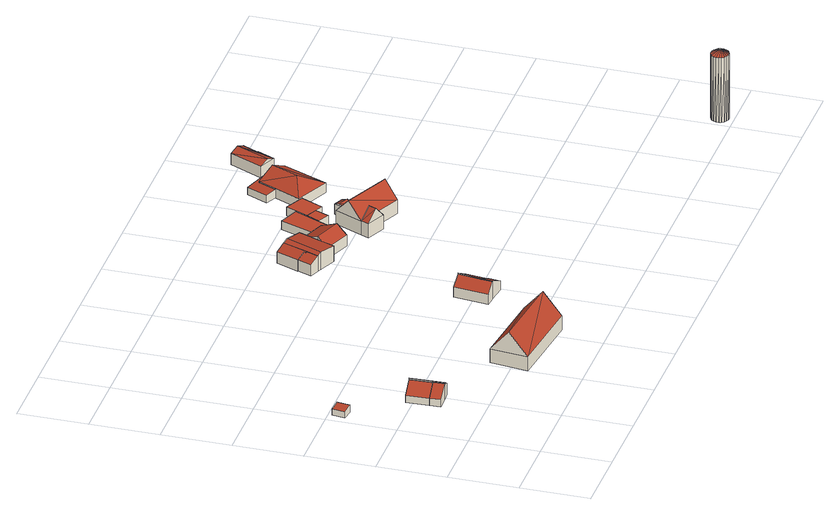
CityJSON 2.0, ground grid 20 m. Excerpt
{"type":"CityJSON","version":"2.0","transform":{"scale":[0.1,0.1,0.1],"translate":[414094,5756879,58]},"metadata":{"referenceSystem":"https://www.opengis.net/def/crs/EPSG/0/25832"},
"CityObjects":{
"building1":{"type":"Building","attributes":{"Gemeindeschluessel":"05570044","Geometrietyp2DReferenz":"3000","function":"31001_2700","roofType":"2100","measuredHeight":2.4},"geometry":[{"type":"Solid","lod":"2","boundaries":[[[[0,1,2,3]],[[4,5,1,0]],[[6,7,5,4]],[[3,2,7,6]],[[4,0,3,6]],[[1,5,7,2]]]],"semantics":{"surfaces":[{"type":"WallSurface"},{"type":"RoofSurface"},{"type":"GroundSurface"}],"values":[[0,0,0,0,1,2]]}}]},
"building2":{"type":"Building","attributes":{"Gemeindeschluessel":"05570044","Geometrietyp2DReferenz":"3000","function":"31001_9998","roofType":"2100","measuredHeight":4.88},"geometry":[{"type":"Solid","lod":"2","boundaries":[[[[8,9,10,11]],[[12,13,9,8]],[[14,15,13,12]],[[11,10,15,14]],[[12,8,11,14]],[[9,13,15,10]]]],"semantics":{"surfaces":[{"type":"WallSurface"},{"type":"RoofSurface"},{"type":"GroundSurface"}],"values":[[0,0,0,0,1,2]]}}]},
"building3":{"type":"Building","attributes":{"Gemeindeschluessel":"05570044","Geometrietyp2DReferenz":"3000","function":"31001_9998","roofType":"2100","measuredHeight":4.84},"geometry":[{"type":"Solid","lod":"2","boundaries":[[[[16,17,18,19]],[[20,15,17,16]],[[12,13,15,20]],[[19,18,13,12]],[[20,16,19,12]],[[17,15,13,18]]]],"semantics":{"surfaces":[{"type":"WallSurface"},{"type":"RoofSurface"},{"type":"GroundSurface"}],"values":[[0,0,0,0,1,2]]}}]},
"building4":{"type":"Building","attributes":{"Gemeindeschluessel":"05570044","Geometrietyp2DReferenz":"3000","function":"31001_9998","roofType":"2100","measuredHeight":5.34},"geometry":[{"type":"Solid","lod":"2","boundaries":[[[[21,22,23,24]],[[25,26,22,21]],[[27,28,26,25]],[[29,30,28,27]],[[24,23,30,29]],[[27,25,21,24,29]],[[22,26,28,30,23]]]],"semantics":{"surfaces":[{"type":"WallSurface"},{"type":"RoofSurface"},{"type":"GroundSurface"}],"values":[[0,0,0,0,0,1,2]]}}]},
"building5":{"type":"Building","attributes":{"Gemeindeschluessel":"05570044","Geometrietyp2DReferenz":"3000","function":"31001_1000","roofType":"3100","measuredHeight":10.57},"address":[{"country":"Germany","locality":"Telgte","thoroughfareNumber":"15","thoroughfareName":"Schwienhorst"}],"geometry":[{"type":"Solid","lod":"2","boundaries":[[[[31,32,33,34]],[[35,36,32,31]],[[37,38,36,35]],[[34,33,38,37]],[[31,39,35]],[[37,40,34]],[[40,39,31]],[[31,34,40]],[[39,40,37]],[[37,35,39]],[[32,36,38,33]]]],"semantics":{"surfaces":[{"type":"WallSurface"},{"type":"RoofSurface"},{"type":"GroundSurface"}],"values":[[0,0,0,0,0,0,1,1,1,1,2]]}}]},
"building6":{"type":"Building","attributes":{"Gemeindeschluessel":"05570044","Geometrietyp2DReferenz":"3000","function":"31001_9998","roofType":"2100","measuredHeight":5.48},"geometry":[{"type":"Solid","lod":"2","boundaries":[[[[41,42,43,44]],[[45,46,42,41]],[[47,48,46,45]],[[49,50,48,47]],[[44,43,50,49]],[[47,45,41,44,49]],[[42,46,48,50,43]]]],"semantics":{"surfaces":[{"type":"WallSurface"},{"type":"RoofSurface"},{"type":"GroundSurface"}],"values":[[0,0,0,0,0,1,2]]}}]},
"building7":{"type":"Building","attributes":{"Gemeindeschluessel":"05570044","Geometrietyp2DReferenz":"3000","function":"31001_9998","roofType":"2100","measuredHeight":5.61},"geometry":[{"type":"Solid","lod":"2","boundaries":[[[[51,52,53,54]],[[55,56,52,51]],[[57,58,56,55]],[[54,53,58,57]],[[55,51,54,57]],[[52,56,58,53]]]],"semantics":{"surfaces":[{"type":"WallSurface"},{"type":"RoofSurface"},{"type":"GroundSurface"}],"values":[[0,0,0,0,1,2]]}}]},
"building8":{"type":"Building","attributes":{"Gemeindeschluessel":"05570044","Geometrietyp2DReferenz":"3000","function":"31001_9998","roofType":"2100","measuredHeight":5.68},"geometry":[{"type":"Solid","lod":"2","boundaries":[[[[59,60,46,61]],[[62,63,60,59]],[[54,48,63,62]],[[61,46,48,54]],[[62,59,61,54]],[[60,63,48,46]]]],"semantics":{"surfaces":[{"type":"WallSurface"},{"type":"RoofSurface"},{"type":"GroundSurface"}],"values":[[0,0,0,0,1,2]]}}]},
"building9":{"type":"Building","attributes":{"Gemeindeschluessel":"05570044","Geometrietyp2DReferenz":"3000","function":"51009_1610","roofType":"2100","measuredHeight":4.79},"geometry":[{"type":"Solid","lod":"2","boundaries":[[[[64,65,66,67]],[[68,69,65,64]],[[70,71,69,68]],[[72,73,71,70]],[[74,75,73,72]],[[67,66,75,74]],[[72,70,68,64,67,74]],[[65,69,71,73,75,66]]]],"semantics":{"surfaces":[{"type":"WallSurface"},{"type":"RoofSurface"},{"type":"GroundSurface"}],"values":[[0,0,0,0,0,0,1,2]]}}]},
"building10":{"type":"Building","attributes":{"Gemeindeschluessel":"05570044","Geometrietyp2DReferenz":"3000","function":"31001_1000"},"address":[{"country":"Germany","locality":"Telgte","thoroughfareNumber":"14","thoroughfareName":"Schwienhorst"}],"children":["building10-1","building10-2","building10-3"]},
"building10-1":{"type":"BuildingPart","attributes":{"roofType":"2100","measuredHeight":4.88},"parents":["building10"],"geometry":[{"type":"Solid","lod":"2","boundaries":[[[[74,76,77,78,67]],[[72,79,76,74]],[[70,80,79,72]],[[81,82,80,70]],[[83,84,85,82,81]],[[81,70,72,74,67,83]],[[76,79,80,82,85,77]],[[78,84,83,67]],[[77,85,84,78]]]],"semantics":{"surfaces":[{"type":"WallSurface"},{"type":"RoofSurface"},{"type":"GroundSurface"},{"type":"ClosureSurface"}],"values":[[0,0,0,0,0,1,2,0,3]]}}]},
"building10-2":{"type":"BuildingPart","attributes":{"roofType":"3100","measuredHeight":5.71},"parents":["building10"],"geometry":[{"type":"Solid","lod":"2","boundaries":[[[[86,87,88,89]],[[90,91,87,86]],[[92,93,91,90]],[[94,95,93,92]],[[96,97,95,94]],[[89,88,98,99]],[[100,96,94,92,101]],[[90,86,89,99,102,101,92]],[[87,91,93,95,97,103,98,88]],[[100,101,104]],[[97,96,100,104,103]],[[104,101,102]],[[104,102,99,98,103]]]],"semantics":{"surfaces":[{"type":"WallSurface"},{"type":"RoofSurface"},{"type":"GroundSurface"},{"type":"ClosureSurface"}],"values":[[0,0,0,0,0,0,1,1,2,0,3,0,3]]}}]},
"building10-3":{"type":"BuildingPart","attributes":{"roofType":"3100","measuredHeight":5.46},"parents":["building10"],"geometry":[{"type":"Solid","lod":"2","boundaries":[[[[97,96,105]],[[106,107,97,105]],[[108,109,107,106]],[[110,111,109,108]],[[78,77,111,110]],[[112,113,85,84]],[[114,115,113,112]],[[116,98,115,114]],[[99,98,116]],[[84,78,110,108,112]],[[106,105,100,104,102,116,114,112,108]],[[103,97,107,109,111,77,85,113,115,98]],[[99,116,102]],[[100,105,96]],[[103,104,100,96,97]],[[98,99,102,104,103]],[[85,77,78,84]]]],"semantics":{"surfaces":[{"type":"WallSurface"},{"type":"RoofSurface"},{"type":"GroundSurface"},{"type":"ClosureSurface"}],"values":[[0,0,0,0,0,0,0,0,0,1,1,2,0,0,3,3,3]]}}]},
"building11":{"type":"Building","attributes":{"Gemeindeschluessel":"05570044","Geometrietyp2DReferenz":"3000","function":"31001_2460","roofType":"1000","measuredHeight":2.6},"geometry":[{"type":"Solid","lod":"2","boundaries":[[[[117,87,91,118]],[[119,88,87,117]],[[120,121,88,119]],[[122,123,121,120]],[[124,125,123,122]],[[118,91,125,124]],[[122,120,119,117,118,124]],[[87,88,121,123,125,91]]]],"semantics":{"surfaces":[{"type":"WallSurface"},{"type":"RoofSurface"},{"type":"GroundSurface"}],"values":[[0,0,0,0,0,0,1,2]]}}]},
"building12":{"type":"Building","attributes":{"Gemeindeschluessel":"05570044","Geometrietyp2DReferenz":"3000","function":"31001_1000"},"address":[{"country":"Germany","locality":"Telgte","thoroughfareNumber":"13","thoroughfareName":"Schwienhorst"}],"children":["building12-1","building12-2"]},
"building12-1":{"type":"BuildingPart","attributes":{"roofType":"3100","measuredHeight":7.68},"parents":["building12"],"geometry":[{"type":"Solid","lod":"2","boundaries":[[[[126,127,128,129,130]],[[131,132,127,126]],[[133,134,135,132,131]],[[126,136,131]],[[133,137,130]],[[126,130,137]],[[137,136,126]],[[136,137,133]],[[133,131,136]],[[127,132,135,128]],[[134,133,130,129]],[[128,135,134,129]]]],"semantics":{"surfaces":[{"type":"WallSurface"},{"type":"RoofSurface"},{"type":"GroundSurface"},{"type":"ClosureSurface"}],"values":[[0,0,0,0,0,1,1,1,1,2,0,3]]}}]},
"building12-2":{"type":"BuildingPart","attributes":{"roofType":"3100","measuredHeight":8.88},"parents":["building12"],"geometry":[{"type":"Solid","lod":"2","boundaries":[[[[138,139,140,141]],[[129,128,139,138]],[[142,143,135,134]],[[141,140,143,142]],[[144,141,142]],[[145,144,142]],[[144,145,138]],[[134,129,138,145]],[[144,138,141]],[[142,134,145]],[[139,128,135,143,140]],[[128,129,134,135]]]],"semantics":{"surfaces":[{"type":"WallSurface"},{"type":"RoofSurface"},{"type":"GroundSurface"},{"type":"ClosureSurface"}],"values":[[0,0,0,0,1,1,1,1,0,0,2,3]]}}]},
"building13":{"type":"Building","attributes":{"Gemeindeschluessel":"05570044","Geometrietyp2DReferenz":"3000","function":"51009_1611"},"children":["building13-1","building13-2"]},
"building13-1":{"type":"BuildingPart","attributes":{"roofType":"1000","measuredHeight":2.72},"parents":["building13"],"geometry":[{"type":"Solid","lod":"2","boundaries":[[[[146,147,148,149]],[[150,151,147,146]],[[149,148,152,153]],[[150,146,149,153]],[[147,151,152,148]],[[152,151,150,153]]]],"semantics":{"surfaces":[{"type":"WallSurface"},{"type":"RoofSurface"},{"type":"GroundSurface"},{"type":"ClosureSurface"}],"values":[[0,0,0,1,2,3]]}}]},
"building13-2":{"type":"BuildingPart","attributes":{"roofType":"1000","measuredHeight":2.66},"parents":["building13"],"geometry":[{"type":"Solid","lod":"2","boundaries":[[[[153,152,154,155]],[[156,157,151,150]],[[158,159,157,156]],[[160,161,159,158]],[[162,163,161,160]],[[155,154,163,162]],[[160,158,156,150,153,155,162]],[[152,151,157,159,161,163,154]],[[152,153,150,151]]]],"semantics":{"surfaces":[{"type":"WallSurface"},{"type":"RoofSurface"},{"type":"GroundSurface"},{"type":"ClosureSurface"}],"values":[[0,0,0,0,0,0,1,2,3]]}}]},
"building14":{"type":"Building","attributes":{"Gemeindeschluessel":"05570044","Geometrietyp2DReferenz":"3000","function":"31001_9998","roofType":"3100","measuredHeight":3.88},"geometry":[{"type":"Solid","lod":"2","boundaries":[[[[164,165,166,167]],[[168,169,165,164]],[[170,171,169,168]],[[167,166,171,170]],[[164,172,168]],[[170,173,167]],[[172,164,167]],[[167,173,172]],[[168,172,173]],[[173,170,168]],[[165,169,171,166]]]],"semantics":{"surfaces":[{"type":"WallSurface"},{"type":"RoofSurface"},{"type":"GroundSurface"}],"values":[[0,0,0,0,0,0,1,1,1,1,2]]}}]},
"building15":{"type":"Building","attributes":{"Gemeindeschluessel":"05570044","Geometrietyp2DReferenz":"3000","function":"51009_1610","roofType":"2100","measuredHeight":2.92},"geometry":[{"type":"Solid","lod":"2","boundaries":[[[[174,175,176,177]],[[178,179,175,174]],[[180,181,179,178]],[[182,183,181,180]],[[184,185,183,182]],[[177,176,185,184]],[[182,180,178,174,177,184]],[[175,179,181,183,185,176]]]],"semantics":{"surfaces":[{"type":"WallSurface"},{"type":"RoofSurface"},{"type":"GroundSurface"}],"values":[[0,0,0,0,0,0,1,2]]}}]},
"building16":{"type":"Building","attributes":{"Gemeindeschluessel":"05570044","Geometrietyp2DReferenz":"3000","function":"31001_1000","roofType":"5000","measuredHeight":5.67},"address":[{"country":"Germany","locality":"Telgte","thoroughfareNumber":"13a","thoroughfareName":"Schwienhorst"}],"geometry":[{"type":"Solid","lod":"2","boundaries":[[[[186,187,188,189]],[[190,163,187,186]],[[191,161,163,190]],[[192,193,161,191]],[[194,195,193,192]],[[189,188,195,194]],[[190,186,196,191]],[[186,189,197]],[[197,196,186]],[[196,197,194]],[[196,194,191]],[[192,191,194]],[[197,189,194]],[[187,163,161,193,195,188]]]],"semantics":{"surfaces":[{"type":"WallSurface"},{"type":"RoofSurface"},{"type":"GroundSurface"}],"values":[[0,0,0,0,0,0,1,1,1,1,1,1,0,2]]}}]},
"building17":{"type":"Building","attributes":{"Gemeindeschluessel":"05570044","Geometrietyp2DReferenz":"3000","function":"31001_2700","roofType":"5000","measuredHeight":4.5},"geometry":[{"type":"Solid","lod":"2","boundaries":[[[[198,199,200,201]],[[202,203,199,198]],[[204,205,203,202]],[[206,207,205,204]],[[208,209,207,206]],[[201,200,209,208]],[[210,202,198]],[[206,204,202]],[[206,202,210]],[[210,211,206]],[[211,210,201]],[[201,208,211]],[[206,211,208]],[[201,210,198]],[[199,203,205,207,209,200]]]],"semantics":{"surfaces":[{"type":"WallSurface"},{"type":"RoofSurface"},{"type":"GroundSurface"}],"values":[[0,0,0,0,0,0,1,1,1,1,1,1,0,0,2]]}}]},
"building18":{"type":"Building","attributes":{"Geometrietyp2DReferenz":"1000","Gemeindeschluessel":"05570044","function":"51002_1251","roofType":"9999","measuredHeight":19.93},"geometry":[{"type":"Solid","lod":"2","boundaries":[[[[212,213,214]],[[213,215,214]],[[216,217,212]],[[217,213,212]],[[218,219,216]],[[219,217,216]],[[220,221,218]],[[221,219,218]],[[222,223,220]],[[223,221,220]],[[224,225,222]],[[225,223,222]],[[226,227,224]],[[227,225,224]],[[228,229,226]],[[229,227,226]],[[230,231,228]],[[231,229,228]],[[232,233,230]],[[233,231,230]],[[234,235,232]],[[235,233,232]],[[236,237,234]],[[237,235,234]],[[238,239,236]],[[239,237,236]],[[240,241,238]],[[241,239,238]],[[242,243,240]],[[243,241,240]],[[244,245,242]],[[245,243,242]],[[246,247,244]],[[247,245,244]],[[248,249,246]],[[249,247,246]],[[250,251,248]],[[251,249,248]],[[214,215,250]],[[215,251,250]],[[215,213,251]],[[213,217,251]],[[217,219,251]],[[219,221,251]],[[221,223,251]],[[223,225,251]],[[225,227,251]],[[227,229,251]],[[229,231,251]],[[231,233,251]],[[233,235,251]],[[235,237,251]],[[237,239,251]],[[245,247,251]],[[239,241,251]],[[241,243,251]],[[243,245,251]],[[247,249,251]],[[212,214,216]],[[214,250,216]],[[250,248,216]],[[248,246,216]],[[246,244,216]],[[244,242,216]],[[242,240,216]],[[240,238,216]],[[238,236,216]],[[236,234,216]],[[234,232,216]],[[232,230,216]],[[230,228,216]],[[228,226,216]],[[226,224,216]],[[224,222,216]],[[222,220,216]],[[220,218,216]]]],"semantics":{"surfaces":[{"type":"WallSurface"},{"type":"GroundSurface"},{"type":"RoofSurface"}],"values":[[0,0,0,0,0,0,0,0,0,0,0,0,0,0,0,0,0,0,0,0,0,0,0,0,0,0,0,0,0,0,0,0,0,0,0,0,0,0,0,0,1,1,1,1,1,1,1,1,1,1,1,1,1,1,1,1,1,1,2,2,2,2,2,2,2,2,2,2,2,2,2,2,2,2,2,2]]}}]}
},
"vertices":[
[9,547,30],[9,547,11],[41,543,11],[41,543,35],[14,585,30],[14,585,11],[46,580,35],[46,580,11],
[136,317,35],[136,317,13],[177,318,13],[177,318,62],[134,349,35],[134,349,13],[175,351,62],[175,351,13],
[172,417,61],[172,417,13],[131,415,13],[131,415,35],[175,351,61],
[200,418,47],[200,418,12],[172,417,12],[172,417,65],[204,320,47],[204,320,12],[177,318,65],[177,318,12],[175,351,65],[175,351,12],
[635,233,54],[635,233,11],[401,259,11],[401,259,54],[623,123,54],[623,123,11],[388,149,54],[388,149,11],[629,178,117],[395,204,117],
[705,450,44],[705,450,13],[692,349,13],[692,349,44],[736,446,68],[736,446,13],[727,380,68],[727,380,13],[723,346,68],[723,346,13],
[780,373,41],[780,373,14],[727,380,14],[727,380,70],[775,339,41],[775,339,14],[723,346,70],[723,346,14],
[788,439,40],[788,439,13],[736,446,70],[780,373,40],[780,373,13],
[730,835,63],[730,835,15],[743,870,15],[743,870,63],[702,846,49],[702,846,15],[717,887,49],[717,887,15],[742,877,62],[742,877,15],[740,871,62],[740,871,15],
[740,871,14],[743,870,14],[743,870,62],[742,877,14],[717,887,14],[743,953,49],[743,953,14],[771,943,63],[771,943,62],[771,943,14],
[913,880,48],[913,880,14],[880,892,14],[880,892,48],[911,876,50],[911,876,14],[894,830,72],[894,830,14],[882,799,48],[882,799,14],[803,830,48],[803,830,14],[833,909,14],[833,909,48],[809,847,62],[814,860,72],[822,881,62],[814,860,14],[814,860,62],
[803,830,62],[795,810,62],[795,810,14],[743,830,69],[743,830,14],[730,835,62],[730,835,14],[785,937,69],[785,937,14],[837,918,62],[837,918,14],[833,909,62],
[913,880,40],[911,876,40],[880,892,40],[918,992,40],[918,992,14],[978,970,40],[978,970,14],[932,868,40],[932,868,14],
[1001,732,55],[1001,732,12],[1011,754,12],[1011,754,54],[1011,754,55],[943,757,55],[943,757,12],[953,780,55],[953,780,54],[953,780,12],[972,744,89],[982,767,89],
[1091,719,54],[1091,719,12],[1128,802,12],[1128,802,54],[990,862,54],[990,862,12],[1110,760,101],[972,821,101],
[951,897,38],[951,897,11],[985,881,11],[985,881,38],[968,936,38],[968,936,11],[1002,921,11],[1002,921,38],
[1025,910,11],[1025,910,38],[983,970,38],[983,970,11],[998,1001,38],[998,1001,11],[1043,980,38],[1043,980,11],[1054,975,38],[1054,975,11],
[1086,873,33],[1086,873,1],[1058,885,1],[1058,885,33],[1072,840,33],[1072,840,1],[1043,852,33],[1043,852,1],[1079,856,40],[1050,869,40],
[1046,1071,34],[1046,1071,12],[1078,1056,12],[1078,1056,38],[1074,1133,34],[1074,1133,12],[1133,1107,41],[1133,1107,12],[1128,1097,41],[1128,1097,12],[1102,1109,38],[1102,1109,12],
[1144,934,41],[1144,934,11],[1201,1065,11],[1201,1065,41],[1054,975,41],[1043,980,41],[1078,1056,41],[1078,1056,11],[1102,1109,41],[1102,1109,11],[1116,1007,68],[1152,1086,68],
[1264,1200,46],[1264,1200,11],[1215,1220,11],[1215,1220,46],[1243,1155,46],[1243,1155,11],[1246,1154,46],[1246,1154,11],[1222,1102,46],[1222,1102,11],[1171,1123,46],[1171,1123,11],[1241,1210,56],[1197,1112,56],
[1835,45,217],[1835,45,18],[1830,51,217],[1830,51,18],[1837,37,217],[1837,37,18],[1837,29,217],[1837,29,18],[1835,22,217],[1835,22,18],[1830,15,217],[1830,15,18],[1824,11,217],[1824,11,18],[1816,8,217],[1816,8,18],[1808,8,217],[1808,8,18],[1801,11,217],[1801,11,18],[1795,15,217],[1795,15,18],[1790,22,217],[1790,22,18],[1788,29,217],[1788,29,18],[1788,37,217],[1788,37,18],[1790,45,217],[1790,45,18],[1795,51,217],[1795,51,18],[1801,55,217],[1801,55,18],[1808,58,217],[1808,58,18],[1816,58,217],[1816,58,18],[1824,55,217],[1824,55,18]
]}
